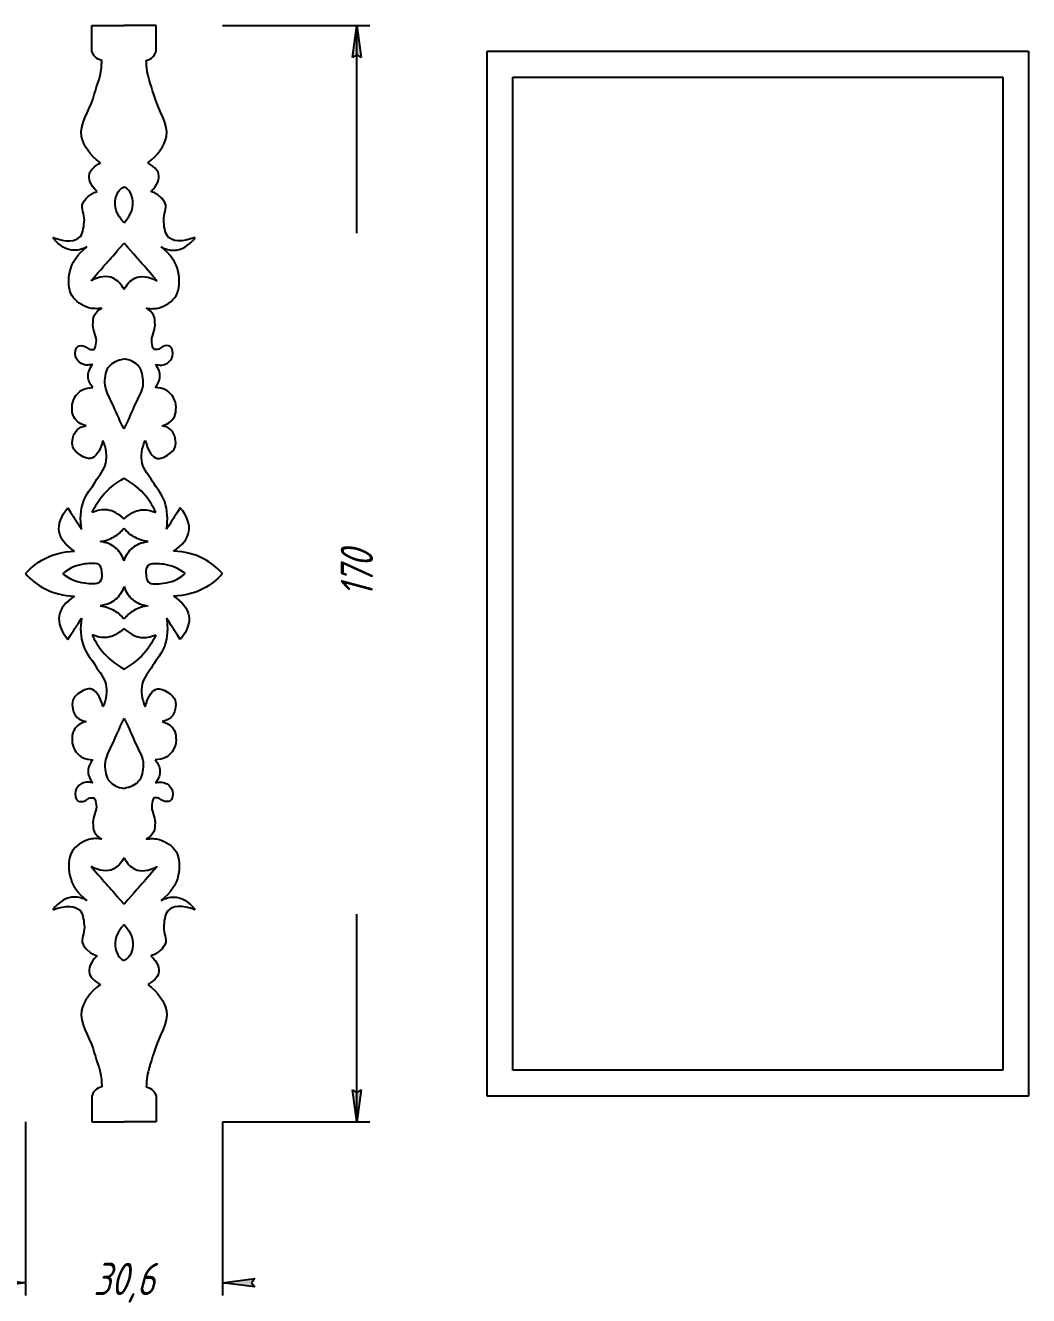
# Model space of a CAD drawing. Header units: millimetres. Extents: x -69 to 344, y -299 to 145.
# Drawn here: x 188.1 to 343.7, y -299.2 to -102.2 of the extents above; entities that cross this region are included whole.
import ezdxf

# ---------------------------------------------------------------- set-up
doc = ezdxf.new("R2010")
doc.units = ezdxf.units.MM
doc.linetypes.add('K5LT32768', pattern=[0])
doc.linetypes.add('K5LT_THIN', pattern=[0])
doc.styles.add('KDIMTEXTSTYLE', font='GOST_AU.SHX', dxfattribs={"width": 0.96, "oblique": 15, "height": 5})
doc.dimstyles.new('KDIMSTYLE (1.00)', dxfattribs={"dimtxt": 5, "dimasz": 1, "dimexe": 2, "dimexo": 0, "dimgap": 1, "dimtad": 1, "dimtxsty": 'KDIMTEXTSTYLE', "dimsah": 1, "dimcen": 0, "dimdle": 1, "dimadec": 0, "dimazin": 0, "dimtfac": 0.667, "dimtmove": 0, "dimatfit": 3, "dimfxl": 1, "dimtvp": 1, "dimtolj": 1, "dimtzin": 0, "dimarcsym": 0})

# ---------------------------------------------------------------- blocks, each defined once
blk = doc.blocks.new('KDIMARROW_01')
blk.add_hatch(color=0).paths.add_polyline_path([(0, 0), (-5, 0.658262491226197), (-4.5, 6e-16), (-5, -0.6582624912261956)])
at = {"color": 0, "linetype": 'K5LT_THIN'}
for p, q in [((-4.5, 6e-16), (-5, 0.658262491226197)), ((-5, 0.658262491226197), (0, 0)), ((0, 0), (-5, -0.6582624912261956)), ((-5, -0.6582624912261956), (-4.5, 6e-16)), ((0, 0), (-1, 0))]:
    blk.add_line(p, q, dxfattribs=at)

msp = doc.modelspace()

# ---------------------------------------------------------------- linework, layer by layer
at = {"color": 30, "linetype": 'K5LT32768', "true_color": 0xff8000}
for p, q in [((198.4178606576037, -106.2246406840077), (198.4178606576037, -102.2246406840077)), ((198.4178606576037, -102.2246406840077), (203.4178606576037, -102.2246406840077)), ((208.4178606576037, -102.2246406840077), (203.4178606576037, -102.2246406840077)), ((208.4178606576037, -106.2246406840077), (208.4178606576037, -102.2246406840077)), ((259.7412205833316, -106.2246406840077), (343.7412205833316, -106.2246406840077)), ((259.7412205833316, -268.2246406840077), (259.7412205833316, -106.2246406840077)), ((343.7412205833316, -106.2246406840077), (343.7412205833316, -268.2246406840077)), ((263.7412205833315, -264.2246406840077), (263.7412205833316, -110.2246406840077)), ((263.7412205833316, -110.2246406840077), (339.7412205833316, -110.2246406840077)), ((339.7412205833316, -110.2246406840077), (339.7412205833316, -264.2246406840077)), ((339.7412205833316, -264.2246406840077), (263.7412205833315, -264.2246406840077)), ((198.4178606576037, -268.2246406840077), (198.4178606576037, -272.2246406840077)), ((208.4178606576037, -268.2246406840077), (208.4178606576037, -272.2246406840077)), ((343.7412205833316, -268.2246406840077), (259.7412205833316, -268.2246406840077)), ((198.4178606576037, -272.2246406840077), (203.4178606576037, -272.2246406840077)), ((208.4178606576037, -272.2246406840077), (203.4178606576037, -272.2246406840077))]:
    msp.add_line(p, q, dxfattribs=at)
for points, knots in [([(199.9611480714637, -107.6882126876983), (199.5491601582813, -107.5695246925104), (199.2107322617281, -107.3758390372712), (198.9458643818039, -107.1071557219805), (198.7130106143125, -106.8709476840507), (198.5370093729124, -106.5767760047264), (198.4178606576037, -106.2246406840077)], [0, 0, 0, 0, 1, 1, 1, 2, 2, 2, 2]), ([(206.8745732437437, -107.6882126876983), (207.2865611569261, -107.5695246925104), (207.6249890534793, -107.3758390372712), (207.8898569334035, -107.1071557219805), (208.1227107008949, -106.8709476840507), (208.2987119422949, -106.5767760047264), (208.4178606576037, -106.2246406840077)], [0, 0, 0, 0, 1, 1, 1, 2, 2, 2, 2]), ([(199.745630871322, -123.5477325178046), (198.1149595530062, -122.2865441647997), (197.1407272918798, -120.9176772335388), (196.8229340879427, -119.4411317240221), (196.4338707847717, -117.6334477770465), (198.0424322515465, -115.511557729543), (198.6074087060233, -113.5339054021002), (199.0570496386913, -111.9599753206633), (199.7461731771036, -110.4201788320213), (199.8996144639437, -108.7958176230587), (199.9342733177667, -108.428911825691), (199.9547845202733, -108.0597101805709), (199.9611480714637, -107.6882126876983)], [0, 0, 0, 0, 1, 1, 1, 2, 2, 2, 3, 3, 3, 4, 4, 4, 4]), ([(207.0900904438854, -123.5477325178046), (208.7207617622012, -122.2865441647997), (209.6949940233276, -120.9176772335388), (210.0127872272647, -119.4411317240221), (210.4018505304357, -117.6334477770465), (208.7932890636609, -115.511557729543), (208.2283126091841, -113.5339054021002), (207.7786716765161, -111.9599753206633), (207.0895481381038, -110.4201788320213), (206.9361068512637, -108.7958176230587), (206.9014479974407, -108.428911825691), (206.880936794934, -108.0597101805709), (206.8745732437437, -107.6882126876983)], [0, 0, 0, 0, 1, 1, 1, 2, 2, 2, 3, 3, 3, 4, 4, 4, 4]), ([(199.2328521636622, -127.9918268561075), (198.2290238120233, -126.9569108186244), (197.83589200139, -126.03960408571), (198.0534567317624, -125.2399066573642), (198.2273555741858, -124.6007108794445), (198.7914136207056, -124.0366528329247), (199.745630871322, -123.5477325178046)], [0, 0, 0, 0, 1, 1, 1, 2, 2, 2, 2]), ([(207.6028691515451, -127.9918268561075), (208.6066975031841, -126.9569108186244), (208.9998293138174, -126.03960408571), (208.7822645834449, -125.2399066573642), (208.6083657410216, -124.6007108794445), (208.0443076945018, -124.0366528329247), (207.0900904438854, -123.5477325178046)], [0, 0, 0, 0, 1, 1, 1, 2, 2, 2, 2]), ([(192.369123672817, -135.0863275556544), (194.4673980541799, -135.8613149778855), (195.8922843154351, -135.8090500688971), (196.6437824565824, -134.9295328286891), (197.1026425980301, -134.392505012983), (197.2076050822256, -133.2491289205804), (197.2671954129891, -132.3931887108756), (197.3259838273834, -131.5487670219856), (196.6920238298241, -130.5727313273762), (197.0108054020317, -129.829288601302), (197.1620075367697, -129.4766643060536), (197.4487952808207, -129.1219873679651), (197.7372437664109, -128.8464602259654), (198.1437978184954, -128.4581181765696), (198.6423339509126, -128.173240386617), (199.2328521636622, -127.9918268561075)], [0, 0, 0, 0, 1, 1, 1, 2, 2, 2, 3, 3, 3, 4, 4, 4, 5, 5, 5, 5]), ([(203.4178606576037, -132.8290512832677), (202.2560696588603, -131.5468896651427), (201.8182557949456, -130.2991248955685), (202.1044190658596, -129.085756974545), (202.2103409507242, -128.636634986183), (202.3955379485494, -128.0996656027867), (202.7197551166086, -127.752528864589), (202.9110106075455, -127.5477531345322), (203.1437124545439, -127.3768264537686), (203.4178606576037, -127.2397488222982)], [0, 0, 0, 0, 1, 1, 1, 2, 2, 2, 3, 3, 3, 3]), ([(203.4178606576037, -132.8290512832677), (204.5796516563471, -131.5468896651427), (205.0174655202618, -130.2991248955685), (204.7313022493478, -129.085756974545), (204.6253803644831, -128.636634986183), (204.4401833666579, -128.0996656027867), (204.1159661985988, -127.752528864589), (203.9247107076619, -127.5477531345322), (203.6920088606635, -127.3768264537686), (203.4178606576037, -127.2397488222982)], [0, 0, 0, 0, 1, 1, 1, 2, 2, 2, 3, 3, 3, 3]), ([(214.4665976423904, -135.0863275556544), (212.3683232610275, -135.8613149778855), (210.9434369997723, -135.8090500688971), (210.191938858625, -134.9295328286891), (209.7330787171773, -134.392505012983), (209.6281162329818, -133.2491289205804), (209.5685259022183, -132.3931887108756), (209.509737487824, -131.5487670219856), (210.1436974853833, -130.5727313273762), (209.8249159131756, -129.829288601302), (209.6737137784376, -129.4766643060536), (209.3869260343866, -129.1219873679651), (209.0984775487964, -128.8464602259654), (208.6919234967119, -128.4581181765696), (208.1933873642948, -128.173240386617), (207.6028691515451, -127.9918268561075)], [0, 0, 0, 0, 1, 1, 1, 2, 2, 2, 3, 3, 3, 4, 4, 4, 5, 5, 5, 5]), ([(197.6586502987322, -136.5708904672439), (196.9988527556769, -136.9122193021176), (196.3622192209942, -137.0836733806145), (195.7487496946844, -137.0852527027345), (194.5309228093573, -137.0883878885195), (193.4043808020682, -136.4220795061595), (192.369123672817, -135.0863275556544)], [0, 0, 0, 0, 1, 1, 1, 2, 2, 2, 2]), ([(209.1770710164752, -136.5708904672439), (209.8368685595305, -136.9122193021176), (210.4735020942131, -137.0836733806145), (211.086971620523, -137.0852527027345), (212.3047985058501, -137.0883878885195), (213.4313405131392, -136.4220795061595), (214.4665976423904, -135.0863275556544)], [0, 0, 0, 0, 1, 1, 1, 2, 2, 2, 2]), ([(199.981524778971, -146.0643427284392), (199.2381935839841, -146.1895613008872), (198.5463319935435, -146.1642826853535), (197.9059400076493, -145.9885068818378), (196.9361213823871, -145.7223095341589), (195.8576059202649, -144.9637620735414), (195.3506130155056, -144.1544415407025), (194.75005813697, -143.1957665972606), (194.7546435582485, -141.5876092602474), (195.0002859278731, -140.4450959069456), (195.3100574464638, -139.0043098690829), (196.1961789034169, -137.712908055849), (197.6586502987322, -136.5708904672439)], [0, 0, 0, 0, 1, 1, 1, 2, 2, 2, 3, 3, 3, 4, 4, 4, 4]), ([(206.8541965362364, -146.0643427284392), (207.5975277312233, -146.1895613008872), (208.2893893216639, -146.1642826853535), (208.9297813075581, -145.9885068818378), (209.8995999328203, -145.7223095341589), (210.9781153949425, -144.9637620735414), (211.4851082997017, -144.1544415407025), (212.0856631782374, -143.1957665972606), (212.0810777569588, -141.5876092602474), (211.8354353873343, -140.4450959069456), (211.5256638687435, -139.0043098690829), (210.6395424117905, -137.712908055849), (209.1770710164752, -136.5708904672439)], [0, 0, 0, 0, 1, 1, 1, 2, 2, 2, 3, 3, 3, 4, 4, 4, 4]), ([(203.4178606576037, -143.1858901807771), (202.9611138824025, -142.3128811260418), (202.4014704951562, -141.7221334880731), (201.7389304958648, -141.413647266871), (200.7989135203255, -140.9759645836216), (199.6517640372932, -141.1064785966612), (198.2974820467681, -141.8051893059898)], [0, 0, 0, 0, 1, 1, 1, 2, 2, 2, 2]), ([(203.4178606576037, -143.1858901807771), (203.8746074328049, -142.3128811260418), (204.4342508200511, -141.7221334880731), (205.0967908193426, -141.413647266871), (206.0368077948819, -140.9759645836216), (207.1839572779141, -141.1064785966612), (208.5382392684393, -141.8051893059898)], [0, 0, 0, 0, 1, 1, 1, 2, 2, 2, 2]), ([(198.5596089526975, -154.7813049677679), (197.8262480948226, -154.9647045026595), (197.2217621396919, -154.9097512340113), (196.7461510873053, -154.6164451618232), (196.3821667995647, -154.3919785493681), (195.9829268535433, -153.9276152063767), (195.8806371060953, -153.5242489474392), (195.7603001412422, -153.0497158438221), (195.9087242559037, -152.1277312918824), (196.2927866209572, -151.9374733152209), (196.5442409408344, -151.8129071132814), (197.0383714566203, -151.8806759117293), (197.3643753595981, -151.9992957424502), (197.6005606777472, -152.085234168959), (197.7835271179197, -152.3382712966379), (198.0238145833771, -152.4114452573121), (198.2406873983045, -152.4774888305822), (198.551075815981, -152.5294787725253), (198.7244687586423, -152.4526602087983), (198.9998062541347, -152.3306769803041), (199.0255362474063, -151.7563734049854), (199.095403322018, -151.4016789459005), (199.2712648207304, -150.5088821670696), (198.5662837153139, -149.5632988896247), (198.6008239041837, -148.6402771963259), (198.6193040867096, -148.146429017562), (198.6121336037363, -147.5779287702788), (198.8275061373577, -147.1565389428231), (199.05550020791, -146.7104542892442), (199.4401730884478, -146.3463888844496), (199.981524778971, -146.0643427284392)], [0, 0, 0, 0, 1, 1, 1, 2, 2, 2, 3, 3, 3, 4, 4, 4, 5, 5, 5, 6, 6, 6, 7, 7, 7, 8, 8, 8, 9, 9, 9, 10, 10, 10, 10]), ([(208.2761123625098, -154.7813049677679), (209.0094732203847, -154.9647045026595), (209.6139591755155, -154.9097512340113), (210.0895702279021, -154.6164451618232), (210.4535545156426, -154.3919785493681), (210.8527944616641, -153.9276152063767), (210.955084209112, -153.5242489474392), (211.0754211739651, -153.0497158438221), (210.9269970593036, -152.1277312918824), (210.5429346942502, -151.9374733152209), (210.291480374373, -151.8129071132814), (209.797349858587, -151.8806759117293), (209.4713459556093, -151.9992957424502), (209.2351606374601, -152.085234168959), (209.0521941972876, -152.3382712966379), (208.8119067318303, -152.4114452573121), (208.5950339169029, -152.4774888305822), (208.2846454992264, -152.5294787725253), (208.1112525565651, -152.4526602087983), (207.8359150610727, -152.3306769803041), (207.8101850678011, -151.7563734049854), (207.7403179931894, -151.4016789459005), (207.5644564944769, -150.5088821670696), (208.2694375998934, -149.5632988896247), (208.2348974110237, -148.6402771963259), (208.2164172284978, -148.146429017562), (208.2235877114711, -147.5779287702788), (208.0082151778496, -147.1565389428231), (207.7802211072974, -146.7104542892442), (207.3955482267596, -146.3463888844496), (206.8541965362364, -146.0643427284392)], [0, 0, 0, 0, 1, 1, 1, 2, 2, 2, 3, 3, 3, 4, 4, 4, 5, 5, 5, 6, 6, 6, 7, 7, 7, 8, 8, 8, 9, 9, 9, 10, 10, 10, 10]), ([(198.5899070884609, -158.3817110313063), (198.1223556190606, -157.8346533354965), (197.8718356901367, -157.2802188876006), (197.8383473016892, -156.7184076876187), (197.8004223603374, -156.0821675519199), (198.0408429106735, -155.436466645303), (198.5596089526975, -154.7813049677679)], [0, 0, 0, 0, 1, 1, 1, 2, 2, 2, 2]), ([(203.4178606576037, -164.7914610505399), (202.8441888602163, -163.6584655334049), (202.3150325811507, -162.5070845114315), (201.8303918204068, -161.3373179846195), (201.3176350263781, -160.0996884193111), (200.4046032118191, -158.840399450617), (200.4416126495728, -157.5626874177375), (200.4657827008931, -156.7282417389701), (200.6358494931883, -155.6428293148819), (201.1538070961544, -155.0343971323732), (201.6504980187239, -154.4509464014238), (202.405182539207, -154.08297927069), (203.4178606576037, -153.9304957401718)], [0, 0, 0, 0, 1, 1, 1, 2, 2, 2, 3, 3, 3, 4, 4, 4, 4]), ([(203.4178606576037, -164.7914610505399), (203.991532454991, -163.6584655334049), (204.5206887340566, -162.5070845114315), (205.0053294948005, -161.3373179846195), (205.5180862888292, -160.0996884193111), (206.4311181033883, -158.840399450617), (206.3941086656345, -157.5626874177375), (206.3699386143143, -156.7282417389701), (206.1998718220191, -155.6428293148819), (205.681914219053, -155.0343971323732), (205.1852232964835, -154.4509464014238), (204.4305387760004, -154.08297927069), (203.4178606576037, -153.9304957401718)], [0, 0, 0, 0, 1, 1, 1, 2, 2, 2, 3, 3, 3, 4, 4, 4, 4]), ([(208.2458142267465, -158.3817110313063), (208.7133656961468, -157.8346533354965), (208.9638856250707, -157.2802188876006), (208.9973740135181, -156.7184076876187), (209.03529895487, -156.0821675519199), (208.7948784045338, -155.436466645303), (208.2761123625098, -154.7813049677679)], [0, 0, 0, 0, 1, 1, 1, 2, 2, 2, 2]), ([(197.5200960530216, -164.3050119582035), (196.7178302638195, -164.0648759942544), (196.1367112543003, -163.6928798567637), (195.7767390244639, -163.1890235457315), (195.2737605396243, -162.4850001158824), (195.2255597503616, -161.1277589046933), (195.5630806904895, -160.3046360370763), (195.8132773376346, -159.6944736525196), (196.3844318314751, -159.0127679112773), (196.9874695836525, -158.7021985322679), (197.4471115556685, -158.4654791539202), (197.9812573906047, -158.358649986933), (198.5899070884609, -158.3817110313063)], [0, 0, 0, 0, 1, 1, 1, 2, 2, 2, 3, 3, 3, 4, 4, 4, 4]), ([(209.3156252621858, -164.3050119582035), (210.1178910513878, -164.0648759942544), (210.6990100609071, -163.6928798567637), (211.0589822907435, -163.1890235457315), (211.561960775583, -162.4850001158824), (211.6101615648457, -161.1277589046933), (211.2726406247179, -160.3046360370763), (211.0224439775728, -159.6944736525196), (210.4512894837323, -159.0127679112773), (209.8482517315549, -158.7021985322679), (209.3886097595388, -158.4654791539202), (208.8544639246027, -158.358649986933), (208.2458142267465, -158.3817110313063)], [0, 0, 0, 0, 1, 1, 1, 2, 2, 2, 3, 3, 3, 4, 4, 4, 4]), ([(200.1352742687046, -166.561244144283), (199.6643820050558, -168.2910491901367), (199.0319532862305, -169.2311459343365), (198.2379881122287, -169.3815343768823), (197.4672194618873, -169.5275290636565), (195.7428736803465, -168.4408325307844), (195.4689758838585, -167.5868042288645), (195.2408346762183, -166.8754474722306), (195.5169244557146, -165.4760615657216), (196.1355899388365, -164.9203480089525), (196.4766219884656, -164.6140174661277), (196.9381240265273, -164.4089054492114), (197.5200960530216, -164.3050119582035)], [0, 0, 0, 0, 1, 1, 1, 2, 2, 2, 3, 3, 3, 4, 4, 4, 4]), ([(206.7004470465027, -166.561244144283), (207.1713393101516, -168.2910491901367), (207.8037680289768, -169.2311459343365), (208.5977332029786, -169.3815343768823), (209.3685018533201, -169.5275290636565), (211.0928476348609, -168.4408325307844), (211.3667454313489, -167.5868042288645), (211.5948866389891, -166.8754474722306), (211.3187968594928, -165.4760615657216), (210.7001313763709, -164.9203480089525), (210.3590993267418, -164.6140174661277), (209.89759728868, -164.4089054492114), (209.3156252621858, -164.3050119582035)], [0, 0, 0, 0, 1, 1, 1, 2, 2, 2, 3, 3, 3, 4, 4, 4, 4]), ([(196.8309147238249, -180.3365660888284), (196.5727730686353, -178.7963583836219), (196.6657588337567, -177.3667279962332), (197.109872019189, -176.0476749266625), (197.4878982677116, -174.9249055519891), (198.3925848977384, -173.9728130004525), (199.0071581756649, -172.9197166686887), (199.5510135554667, -171.9877983343742), (200.385361161406, -171.1013552140591), (200.5967763067663, -170.0994264360894), (200.8297891404823, -168.9951429026726), (200.675955127795, -167.8157488054038), (200.1352742687046, -166.561244144283)], [0, 0, 0, 0, 1, 1, 1, 2, 2, 2, 3, 3, 3, 4, 4, 4, 4]), ([(210.0048065913824, -180.3365660888284), (210.2629482465721, -178.7963583836219), (210.1699624814507, -177.3667279962332), (209.7258492960184, -176.0476749266625), (209.3478230474958, -174.9249055519891), (208.443136417469, -173.9728130004525), (207.8285631395425, -172.9197166686887), (207.2847077597406, -171.9877983343742), (206.4503601538014, -171.1013552140591), (206.2389450084411, -170.0994264360894), (206.0059321747251, -168.9951429026726), (206.1597661874124, -167.8157488054038), (206.7004470465027, -166.561244144283)], [0, 0, 0, 0, 1, 1, 1, 2, 2, 2, 3, 3, 3, 4, 4, 4, 4]), ([(198.4701669321219, -177.7426990424595), (198.884116579366, -176.8278192232989), (199.3945225994161, -175.9969257022872), (200.0013849922721, -175.2500184794243), (200.9194580529223, -174.1200829154681), (202.0582832746994, -173.1823602274691), (203.4178606576037, -172.4368504154273)], [0, 0, 0, 0, 1, 1, 1, 2, 2, 2, 2]), ([(208.3655543830855, -177.7426990424595), (207.9516047358413, -176.8278192232989), (207.4411987157912, -175.9969257022872), (206.8343363229353, -175.2500184794243), (205.9162632622851, -174.1200829154681), (204.7774380405079, -173.1823602274691), (203.4178606576037, -172.4368504154273)], [0, 0, 0, 0, 1, 1, 1, 2, 2, 2, 2]), ([(195.7233097444523, -183.7332213589044), (194.3316328815778, -182.8206753091498), (193.5440026740239, -181.8115241057214), (193.3604191217907, -180.7057677486193), (193.172840871534, -179.5759506154807), (193.615882863283, -178.3452784161778), (194.6895450970379, -177.0137511507105)], [0, 0, 0, 0, 1, 1, 1, 2, 2, 2, 2]), ([(211.1124115707551, -183.7332213589044), (212.5040884336296, -182.8206753091498), (213.2917186411835, -181.8115241057214), (213.4753021934167, -180.7057677486193), (213.6628804436734, -179.5759506154807), (213.2198384519243, -178.3452784161778), (212.1461762181695, -177.0137511507105)], [0, 0, 0, 0, 1, 1, 1, 2, 2, 2, 2]), ([(203.4178606576037, -178.7397712676737), (202.6087775975212, -177.9317065932244), (201.7429602469336, -177.4687802029465), (200.8204086058408, -177.3509920968397), (200.0741206280293, -177.2557087071613), (199.2907067367897, -177.3862776890346), (198.4701669321219, -177.7426990424595)], [0, 0, 0, 0, 1, 1, 1, 2, 2, 2, 2]), ([(203.4178606576037, -178.7397712676737), (204.2269437176861, -177.9317065932244), (205.0927610682738, -177.4687802029465), (206.0153127093665, -177.3509920968397), (206.761600687178, -177.2557087071613), (207.5450145784177, -177.3862776890346), (208.3655543830855, -177.7426990424595)], [0, 0, 0, 0, 1, 1, 1, 2, 2, 2, 2]), ([(199.6954571406282, -182.2481390577827), (200.5050317621487, -182.137418602355), (201.2370093587157, -181.8901288737851), (201.8913899303294, -181.5062698720729), (202.4584917334776, -181.1736085103688), (202.9673153092357, -180.7383785880857), (203.4178606576037, -180.2005801052235)], [0, 0, 0, 0, 1, 1, 1, 2, 2, 2, 2]), ([(207.1402641745792, -182.2481390577827), (206.3306895530587, -182.137418602355), (205.5987119564916, -181.8901288737851), (204.944331384878, -181.5062698720729), (204.3772295817298, -181.1736085103688), (203.8684060059717, -180.7383785880857), (203.4178606576037, -180.2005801052235)], [0, 0, 0, 0, 1, 1, 1, 2, 2, 2, 2]), ([(203.4178606576037, -185.2452905680505), (203.1197901653178, -184.3772457788312), (202.6703161244166, -183.6947261279781), (202.0694385348997, -183.1977316154913), (201.4427837716181, -182.6794164311538), (200.6514566401943, -182.3628855785842), (199.6954571406282, -182.2481390577827)], [0, 0, 0, 0, 1, 1, 1, 2, 2, 2, 2]), ([(203.4178606576037, -185.2452905680505), (203.7159311498895, -184.3772457788312), (204.1654051907908, -183.6947261279781), (204.7662827803076, -183.1977316154913), (205.3929375435893, -182.6794164311538), (206.1842646750131, -182.3628855785842), (207.1402641745792, -182.2481390577827)], [0, 0, 0, 0, 1, 1, 1, 2, 2, 2, 2]), ([(188.1177555527603, -187.2246406840077), (189.0027833376094, -186.2518756203394), (189.9873210970517, -185.4818842824153), (191.0713688310873, -184.9146666702352), (192.4589731932105, -184.1886159547338), (194.0096201643322, -183.7948008509569), (195.7233097444523, -183.7332213589044)], [0, 0, 0, 0, 1, 1, 1, 2, 2, 2, 2]), ([(218.7179657624471, -187.2246406840077), (217.8329379775979, -186.2518756203394), (216.8484002181556, -185.4818842824153), (215.7643524841201, -184.9146666702352), (214.3767481219969, -184.1886159547338), (212.8261011508752, -183.7948008509569), (211.1124115707551, -183.7332213589044)], [0, 0, 0, 0, 1, 1, 1, 2, 2, 2, 2]), ([(199.9814907009963, -187.2246406840077), (199.9935796897721, -186.6754759006307), (199.8905423110567, -186.2583114931207), (199.67237856485, -185.9731474614776), (199.2760699985345, -185.4551285398637), (198.0960016977335, -185.6547122511167), (197.3437338058803, -185.7258577525604), (196.1500245293198, -185.8387524353971), (195.0166133634497, -186.3383467458795), (193.9435003082698, -187.2246406840077)], [0, 0, 0, 0, 1, 1, 1, 2, 2, 2, 3, 3, 3, 3]), ([(206.854230614211, -187.2246406840077), (206.8421416254353, -186.6754759006307), (206.9451790041507, -186.2583114931207), (207.1633427503574, -185.9731474614776), (207.5596513166728, -185.4551285398637), (208.7397196174739, -185.6547122511167), (209.491987509327, -185.7258577525604), (210.6856967858876, -185.8387524353971), (211.8191079517577, -186.3383467458795), (212.8922210069375, -187.2246406840077)], [0, 0, 0, 0, 1, 1, 1, 2, 2, 2, 3, 3, 3, 3]), ([(188.1177555527603, -187.2246406840077), (189.0027833376094, -188.1974057476759), (189.9873210970517, -188.9673970856001), (191.0713688310873, -189.5346146977801), (192.4589731932105, -190.2606654132815), (194.0096201643322, -190.6544805170584), (195.7233097444523, -190.7160600091109)], [0, 0, 0, 0, 1, 1, 1, 2, 2, 2, 2]), ([(199.9814907009963, -187.2246406840077), (199.9935796897721, -187.7738054673846), (199.8905423110567, -188.1909698748947), (199.67237856485, -188.4761339065378), (199.2760699985345, -188.9941528281516), (198.0960016977335, -188.7945691168987), (197.3437338058803, -188.7234236154549), (196.1500245293198, -188.6105289326183), (195.0166133634497, -188.1109346221358), (193.9435003082698, -187.2246406840077)], [0, 0, 0, 0, 1, 1, 1, 2, 2, 2, 3, 3, 3, 3]), ([(206.854230614211, -187.2246406840077), (206.8421416254353, -187.7738054673846), (206.9451790041507, -188.1909698748947), (207.1633427503574, -188.4761339065378), (207.5596513166728, -188.9941528281516), (208.7397196174739, -188.7945691168987), (209.491987509327, -188.7234236154549), (210.6856967858876, -188.6105289326183), (211.8191079517577, -188.1109346221358), (212.8922210069375, -187.2246406840077)], [0, 0, 0, 0, 1, 1, 1, 2, 2, 2, 3, 3, 3, 3]), ([(218.7179657624471, -187.2246406840077), (217.8329379775979, -188.1974057476759), (216.8484002181556, -188.9673970856001), (215.7643524841201, -189.5346146977801), (214.3767481219969, -190.2606654132815), (212.8261011508752, -190.6544805170584), (211.1124115707551, -190.7160600091109)], [0, 0, 0, 0, 1, 1, 1, 2, 2, 2, 2]), ([(195.7233097444523, -190.7160600091109), (194.3316328815778, -191.6286060588656), (193.5440026740239, -192.6377572622939), (193.3604191217907, -193.7435136193961), (193.172840871534, -194.8733307525346), (193.615882863283, -196.1040029518375), (194.6895450970379, -197.4355302173049)], [0, 0, 0, 0, 1, 1, 1, 2, 2, 2, 2]), ([(203.4178606576037, -189.2039907999649), (203.1197901653178, -190.0720355891842), (202.6703161244166, -190.7545552400373), (202.0694385348997, -191.2515497525241), (201.4427837716181, -191.7698649368616), (200.6514566401943, -192.0863957894311), (199.6954571406282, -192.2011423102327)], [0, 0, 0, 0, 1, 1, 1, 2, 2, 2, 2]), ([(203.4178606576037, -189.2039907999649), (203.7159311498895, -190.0720355891842), (204.1654051907908, -190.7545552400373), (204.7662827803076, -191.2515497525241), (205.3929375435893, -191.7698649368616), (206.1842646750131, -192.0863957894311), (207.1402641745792, -192.2011423102327)], [0, 0, 0, 0, 1, 1, 1, 2, 2, 2, 2]), ([(211.1124115707551, -190.7160600091109), (212.5040884336296, -191.6286060588656), (213.2917186411835, -192.6377572622939), (213.4753021934167, -193.7435136193961), (213.6628804436734, -194.8733307525346), (213.2198384519243, -196.1040029518375), (212.1461762181695, -197.4355302173049)], [0, 0, 0, 0, 1, 1, 1, 2, 2, 2, 2]), ([(199.6954571406282, -192.2011423102327), (200.5050317621487, -192.3118627656603), (201.2370093587157, -192.5591524942303), (201.8913899303294, -192.9430114959425), (202.4584917334776, -193.2756728576466), (202.9673153092357, -193.7109027799297), (203.4178606576037, -194.2487012627918)], [0, 0, 0, 0, 1, 1, 1, 2, 2, 2, 2]), ([(207.1402641745792, -192.2011423102327), (206.3306895530587, -192.3118627656603), (205.5987119564916, -192.5591524942303), (204.944331384878, -192.9430114959425), (204.3772295817298, -193.2756728576466), (203.8684060059717, -193.7109027799297), (203.4178606576037, -194.2487012627918)], [0, 0, 0, 0, 1, 1, 1, 2, 2, 2, 2]), ([(196.8309147238249, -194.112715279187), (196.5727730686353, -195.6529229843935), (196.6657588337567, -197.0825533717822), (197.109872019189, -198.4016064413529), (197.4878982677116, -199.5243758160263), (198.3925848977384, -200.4764683675628), (199.0071581756649, -201.5295646993267), (199.5510135554667, -202.4614830336411), (200.385361161406, -203.3479261539563), (200.5967763067663, -204.349854931926), (200.8297891404823, -205.4541384653428), (200.675955127795, -206.6335325626116), (200.1352742687046, -207.8880372237324)], [0, 0, 0, 0, 1, 1, 1, 2, 2, 2, 3, 3, 3, 4, 4, 4, 4]), ([(210.0048065913824, -194.112715279187), (210.2629482465721, -195.6529229843935), (210.1699624814507, -197.0825533717822), (209.7258492960184, -198.4016064413529), (209.3478230474958, -199.5243758160263), (208.443136417469, -200.4764683675628), (207.8285631395425, -201.5295646993267), (207.2847077597406, -202.4614830336411), (206.4503601538014, -203.3479261539563), (206.2389450084411, -204.349854931926), (206.0059321747251, -205.4541384653428), (206.1597661874124, -206.6335325626116), (206.7004470465027, -207.8880372237324)], [0, 0, 0, 0, 1, 1, 1, 2, 2, 2, 3, 3, 3, 4, 4, 4, 4]), ([(203.4178606576037, -195.7095101003417), (202.6087775975212, -196.5175747747909), (201.7429602469336, -196.9805011650689), (200.8204086058408, -197.0982892711756), (200.0741206280293, -197.193572660854), (199.2907067367897, -197.0630036789807), (198.4701669321219, -196.7065823255558)], [0, 0, 0, 0, 1, 1, 1, 2, 2, 2, 2]), ([(198.4701669321219, -196.7065823255558), (198.884116579366, -197.6214621447164), (199.3945225994161, -198.4523556657282), (200.0013849922721, -199.1992628885911), (200.9194580529223, -200.3291984525472), (202.0582832746994, -201.2669211405463), (203.4178606576037, -202.0124309525881)], [0, 0, 0, 0, 1, 1, 1, 2, 2, 2, 2]), ([(203.4178606576037, -195.7095101003417), (204.2269437176861, -196.5175747747909), (205.0927610682738, -196.9805011650689), (206.0153127093665, -197.0982892711756), (206.761600687178, -197.193572660854), (207.5450145784177, -197.0630036789807), (208.3655543830855, -196.7065823255558)], [0, 0, 0, 0, 1, 1, 1, 2, 2, 2, 2]), ([(208.3655543830855, -196.7065823255558), (207.9516047358413, -197.6214621447164), (207.4411987157912, -198.4523556657282), (206.8343363229353, -199.1992628885911), (205.9162632622851, -200.3291984525472), (204.7774380405079, -201.2669211405463), (203.4178606576037, -202.0124309525881)], [0, 0, 0, 0, 1, 1, 1, 2, 2, 2, 2]), ([(200.1352742687046, -207.8880372237324), (199.6643820050558, -206.1582321778787), (199.0319532862305, -205.2181354336789), (198.2379881122287, -205.0677469911331), (197.4672194618873, -204.9217523043589), (195.7428736803465, -206.0084488372309), (195.4689758838585, -206.8624771391508), (195.2408346762183, -207.5738338957848), (195.5169244557146, -208.9732198022937), (196.1355899388365, -209.5289333590629), (196.4766219884656, -209.8352639018876), (196.9381240265273, -210.040375918804), (197.5200960530216, -210.1442694098118)], [0, 0, 0, 0, 1, 1, 1, 2, 2, 2, 3, 3, 3, 4, 4, 4, 4]), ([(206.7004470465027, -207.8880372237324), (207.1713393101516, -206.1582321778787), (207.8037680289768, -205.2181354336789), (208.5977332029786, -205.0677469911331), (209.3685018533201, -204.9217523043589), (211.0928476348609, -206.0084488372309), (211.3667454313489, -206.8624771391508), (211.5948866389891, -207.5738338957848), (211.3187968594928, -208.9732198022937), (210.7001313763709, -209.5289333590629), (210.3590993267418, -209.8352639018876), (209.89759728868, -210.040375918804), (209.3156252621858, -210.1442694098118)], [0, 0, 0, 0, 1, 1, 1, 2, 2, 2, 3, 3, 3, 4, 4, 4, 4]), ([(197.5200960530216, -210.1442694098118), (196.7178302638195, -210.384405373761), (196.1367112543003, -210.7564015112517), (195.7767390244639, -211.2602578222839), (195.2737605396243, -211.964281252133), (195.2255597503616, -213.3215224633221), (195.5630806904895, -214.144645330939), (195.8132773376346, -214.7548077154957), (196.3844318314751, -215.4365134567381), (196.9874695836525, -215.7470828357474), (197.4471115556685, -215.9838022140952), (197.9812573906047, -216.0906313810824), (198.5899070884609, -216.0675703367091)], [0, 0, 0, 0, 1, 1, 1, 2, 2, 2, 3, 3, 3, 4, 4, 4, 4]), ([(203.4178606576037, -209.6578203174755), (202.8441888602163, -210.7908158346104), (202.3150325811507, -211.9421968565838), (201.8303918204068, -213.1119633833958), (201.3176350263781, -214.3495929487042), (200.4046032118191, -215.6088819173984), (200.4416126495728, -216.8865939502778), (200.4657827008931, -217.7210396290452), (200.6358494931883, -218.8064520531334), (201.1538070961544, -219.4148842356422), (201.6504980187239, -219.9983349665915), (202.405182539207, -220.3663020973253), (203.4178606576037, -220.5187856278436)], [0, 0, 0, 0, 1, 1, 1, 2, 2, 2, 3, 3, 3, 4, 4, 4, 4]), ([(203.4178606576037, -209.6578203174755), (203.991532454991, -210.7908158346104), (204.5206887340566, -211.9421968565838), (205.0053294948005, -213.1119633833958), (205.5180862888292, -214.3495929487042), (206.4311181033883, -215.6088819173984), (206.3941086656345, -216.8865939502778), (206.3699386143143, -217.7210396290452), (206.1998718220191, -218.8064520531334), (205.681914219053, -219.4148842356422), (205.1852232964835, -219.9983349665915), (204.4305387760004, -220.3663020973253), (203.4178606576037, -220.5187856278436)], [0, 0, 0, 0, 1, 1, 1, 2, 2, 2, 3, 3, 3, 4, 4, 4, 4]), ([(209.3156252621858, -210.1442694098118), (210.1178910513878, -210.384405373761), (210.6990100609071, -210.7564015112517), (211.0589822907435, -211.2602578222839), (211.561960775583, -211.964281252133), (211.6101615648457, -213.3215224633221), (211.2726406247179, -214.144645330939), (211.0224439775728, -214.7548077154957), (210.4512894837323, -215.4365134567381), (209.8482517315549, -215.7470828357474), (209.3886097595388, -215.9838022140952), (208.8544639246027, -216.0906313810824), (208.2458142267465, -216.0675703367091)], [0, 0, 0, 0, 1, 1, 1, 2, 2, 2, 3, 3, 3, 4, 4, 4, 4]), ([(198.5899070884609, -216.0675703367091), (198.1223556190606, -216.6146280325189), (197.8718356901367, -217.1690624804147), (197.8383473016892, -217.7308736803967), (197.8004223603374, -218.3671138160955), (198.0408429106735, -219.0128147227124), (198.5596089526975, -219.6679764002475)], [0, 0, 0, 0, 1, 1, 1, 2, 2, 2, 2]), ([(208.2458142267465, -216.0675703367091), (208.7133656961468, -216.6146280325189), (208.9638856250707, -217.1690624804147), (208.9973740135181, -217.7308736803967), (209.03529895487, -218.3671138160955), (208.7948784045338, -219.0128147227124), (208.2761123625098, -219.6679764002475)], [0, 0, 0, 0, 1, 1, 1, 2, 2, 2, 2]), ([(198.5596089526975, -219.6679764002475), (197.8262480948226, -219.4845768653558), (197.2217621396919, -219.5395301340041), (196.7461510873053, -219.8328362061922), (196.3821667995647, -220.0573028186472), (195.9829268535433, -220.5216661616386), (195.8806371060953, -220.9250324205762), (195.7603001412422, -221.3995655241933), (195.9087242559037, -222.321550076133), (196.2927866209572, -222.5118080527944), (196.5442409408344, -222.636374254734), (197.0383714566203, -222.5686054562861), (197.3643753595981, -222.4499856255651), (197.6005606777472, -222.3640471990564), (197.7835271179197, -222.1110100713775), (198.0238145833771, -222.0378361107033), (198.2406873983045, -221.9717925374332), (198.551075815981, -221.9198025954901), (198.7244687586423, -221.9966211592171), (198.9998062541347, -222.1186043877112), (199.0255362474063, -222.6929079630299), (199.095403322018, -223.0476024221149), (199.2712648207304, -223.9403992009458), (198.5662837153139, -224.8859824783906), (198.6008239041837, -225.8090041716895), (198.6193040867096, -226.3028523504533), (198.6121336037363, -226.8713525977365), (198.8275061373577, -227.2927424251922), (199.05550020791, -227.7388270787711), (199.4401730884478, -228.1028924835658), (199.981524778971, -228.3849386395762)], [0, 0, 0, 0, 1, 1, 1, 2, 2, 2, 3, 3, 3, 4, 4, 4, 5, 5, 5, 6, 6, 6, 7, 7, 7, 8, 8, 8, 9, 9, 9, 10, 10, 10, 10]), ([(208.2761123625098, -219.6679764002475), (209.0094732203847, -219.4845768653558), (209.6139591755155, -219.5395301340041), (210.0895702279021, -219.8328362061922), (210.4535545156426, -220.0573028186472), (210.8527944616641, -220.5216661616386), (210.955084209112, -220.9250324205762), (211.0754211739651, -221.3995655241933), (210.9269970593036, -222.321550076133), (210.5429346942502, -222.5118080527944), (210.291480374373, -222.636374254734), (209.797349858587, -222.5686054562861), (209.4713459556093, -222.4499856255651), (209.2351606374601, -222.3640471990564), (209.0521941972876, -222.1110100713775), (208.8119067318303, -222.0378361107033), (208.5950339169029, -221.9717925374332), (208.2846454992264, -221.9198025954901), (208.1112525565651, -221.9966211592171), (207.8359150610727, -222.1186043877112), (207.8101850678011, -222.6929079630299), (207.7403179931894, -223.0476024221149), (207.5644564944769, -223.9403992009458), (208.2694375998934, -224.8859824783906), (208.2348974110237, -225.8090041716895), (208.2164172284978, -226.3028523504533), (208.2235877114711, -226.8713525977365), (208.0082151778496, -227.2927424251922), (207.7802211072974, -227.7388270787711), (207.3955482267596, -228.1028924835658), (206.8541965362364, -228.3849386395762)], [0, 0, 0, 0, 1, 1, 1, 2, 2, 2, 3, 3, 3, 4, 4, 4, 5, 5, 5, 6, 6, 6, 7, 7, 7, 8, 8, 8, 9, 9, 9, 10, 10, 10, 10]), ([(199.981524778971, -228.3849386395762), (199.2381935839841, -228.2597200671281), (198.5463319935435, -228.2849986826619), (197.9059400076493, -228.4607744861775), (196.9361213823871, -228.7269718338564), (195.8576059202649, -229.4855192944739), (195.3506130155056, -230.2948398273129), (194.75005813697, -231.2535147707547), (194.7546435582485, -232.861672107768), (195.0002859278731, -234.0041854610698), (195.3100574464638, -235.4449714989324), (196.1961789034169, -236.7363733121663), (197.6586502987322, -237.8783909007714)], [0, 0, 0, 0, 1, 1, 1, 2, 2, 2, 3, 3, 3, 4, 4, 4, 4]), ([(206.8541965362364, -228.3849386395762), (207.5975277312233, -228.2597200671281), (208.2893893216639, -228.2849986826619), (208.9297813075581, -228.4607744861775), (209.8995999328203, -228.7269718338564), (210.9781153949425, -229.4855192944739), (211.4851082997017, -230.2948398273129), (212.0856631782374, -231.2535147707547), (212.0810777569588, -232.861672107768), (211.8354353873343, -234.0041854610698), (211.5256638687435, -235.4449714989324), (210.6395424117905, -236.7363733121663), (209.1770710164752, -237.8783909007714)], [0, 0, 0, 0, 1, 1, 1, 2, 2, 2, 3, 3, 3, 4, 4, 4, 4]), ([(203.4178606576037, -231.2633911872383), (202.9611138824025, -232.1364002419736), (202.4014704951562, -232.7271478799423), (201.7389304958648, -233.0356341011444), (200.7989135203255, -233.4733167843937), (199.6517640372932, -233.3428027713542), (198.2974820467681, -232.6440920620256)], [0, 0, 0, 0, 1, 1, 1, 2, 2, 2, 2]), ([(203.4178606576037, -231.2633911872383), (203.8746074328049, -232.1364002419736), (204.4342508200511, -232.7271478799423), (205.0967908193426, -233.0356341011444), (206.0368077948819, -233.4733167843937), (207.1839572779141, -233.3428027713542), (208.5382392684393, -232.6440920620256)], [0, 0, 0, 0, 1, 1, 1, 2, 2, 2, 2]), ([(197.6586502987322, -237.8783909007714), (196.9988527556769, -237.5370620658977), (196.3622192209942, -237.3656079874009), (195.7487496946844, -237.3640286652808), (194.5309228093573, -237.3608934794958), (193.4043808020682, -238.0272018618558), (192.369123672817, -239.362953812361)], [0, 0, 0, 0, 1, 1, 1, 2, 2, 2, 2]), ([(209.1770710164752, -237.8783909007714), (209.8368685595305, -237.5370620658977), (210.4735020942131, -237.3656079874009), (211.086971620523, -237.3640286652808), (212.3047985058501, -237.3608934794958), (213.4313405131392, -238.0272018618558), (214.4665976423904, -239.362953812361)], [0, 0, 0, 0, 1, 1, 1, 2, 2, 2, 2]), ([(192.369123672817, -239.362953812361), (194.4673980541799, -238.5879663901298), (195.8922843154351, -238.6402312991183), (196.6437824565824, -239.5197485393263), (197.1026425980301, -240.0567763550324), (197.2076050822256, -241.200152447435), (197.2671954129891, -242.0560926571397), (197.3259838273834, -242.9005143460298), (196.6920238298241, -243.8765500406391), (197.0108054020317, -244.6199927667134), (197.1620075367697, -244.9726170619617), (197.4487952808207, -245.3272940000503), (197.7372437664109, -245.60282114205), (198.1437978184954, -245.9911631914458), (198.6423339509126, -246.2760409813984), (199.2328521636622, -246.4574545119079)], [0, 0, 0, 0, 1, 1, 1, 2, 2, 2, 3, 3, 3, 4, 4, 4, 5, 5, 5, 5]), ([(214.4665976423904, -239.362953812361), (212.3683232610275, -238.5879663901298), (210.9434369997723, -238.6402312991183), (210.191938858625, -239.5197485393263), (209.7330787171773, -240.0567763550324), (209.6281162329818, -241.200152447435), (209.5685259022183, -242.0560926571397), (209.509737487824, -242.9005143460298), (210.1436974853833, -243.8765500406391), (209.8249159131756, -244.6199927667134), (209.6737137784376, -244.9726170619617), (209.3869260343866, -245.3272940000503), (209.0984775487964, -245.60282114205), (208.6919234967119, -245.9911631914458), (208.1933873642948, -246.2760409813984), (207.6028691515451, -246.4574545119079)], [0, 0, 0, 0, 1, 1, 1, 2, 2, 2, 3, 3, 3, 4, 4, 4, 5, 5, 5, 5]), ([(203.4178606576037, -241.6202300847476), (202.2560696588603, -242.9023917028726), (201.8182557949456, -244.1501564724469), (202.1044190658596, -245.3635243934704), (202.2103409507242, -245.8126463818324), (202.3955379485494, -246.3496157652287), (202.7197551166086, -246.6967525034264), (202.9110106075455, -246.9015282334831), (203.1437124545439, -247.0724549142468), (203.4178606576037, -247.2095325457171)], [0, 0, 0, 0, 1, 1, 1, 2, 2, 2, 3, 3, 3, 3]), ([(203.4178606576037, -241.6202300847476), (204.5796516563471, -242.9023917028726), (205.0174655202618, -244.1501564724469), (204.7313022493478, -245.3635243934704), (204.6253803644831, -245.8126463818324), (204.4401833666579, -246.3496157652287), (204.1159661985988, -246.6967525034264), (203.9247107076619, -246.9015282334831), (203.6920088606635, -247.0724549142468), (203.4178606576037, -247.2095325457171)], [0, 0, 0, 0, 1, 1, 1, 2, 2, 2, 3, 3, 3, 3]), ([(199.2328521636622, -246.4574545119079), (198.2290238120233, -247.492370549391), (197.83589200139, -248.4096772823054), (198.0534567317624, -249.2093747106512), (198.2273555741858, -249.8485704885708), (198.7914136207056, -250.4126285350907), (199.745630871322, -250.9015488502108)], [0, 0, 0, 0, 1, 1, 1, 2, 2, 2, 2]), ([(207.6028691515451, -246.4574545119079), (208.6066975031841, -247.492370549391), (208.9998293138174, -248.4096772823054), (208.7822645834449, -249.2093747106512), (208.6083657410216, -249.8485704885708), (208.0443076945018, -250.4126285350907), (207.0900904438854, -250.9015488502108)], [0, 0, 0, 0, 1, 1, 1, 2, 2, 2, 2]), ([(199.745630871322, -250.9015488502108), (198.1149595530062, -252.1627372032157), (197.1407272918798, -253.5316041344765), (196.8229340879427, -255.0081496439933), (196.4338707847717, -256.8158335909689), (198.0424322515465, -258.9377236384723), (198.6074087060233, -260.9153759659152), (199.0570496386913, -262.489306047352), (199.7461731771036, -264.029102535994), (199.8996144639437, -265.6534637449567), (199.9342733177667, -266.0203695423243), (199.9547845202733, -266.3895711874444), (199.9611480714637, -266.7610686803171)], [0, 0, 0, 0, 1, 1, 1, 2, 2, 2, 3, 3, 3, 4, 4, 4, 4]), ([(207.0900904438854, -250.9015488502108), (208.7207617622012, -252.1627372032157), (209.6949940233276, -253.5316041344765), (210.0127872272647, -255.0081496439933), (210.4018505304357, -256.8158335909689), (208.7932890636609, -258.9377236384723), (208.2283126091841, -260.9153759659152), (207.7786716765161, -262.489306047352), (207.0895481381038, -264.029102535994), (206.9361068512637, -265.6534637449567), (206.9014479974407, -266.0203695423243), (206.880936794934, -266.3895711874444), (206.8745732437437, -266.7610686803171)], [0, 0, 0, 0, 1, 1, 1, 2, 2, 2, 3, 3, 3, 4, 4, 4, 4]), ([(199.9611480714637, -266.7610686803171), (199.5491601582813, -266.879756675505), (199.2107322617281, -267.0734423307442), (198.9458643818039, -267.3421256460348), (198.7130106143125, -267.5783336839647), (198.5370093729124, -267.872505363289), (198.4178606576037, -268.2246406840077)], [0, 0, 0, 0, 1, 1, 1, 2, 2, 2, 2]), ([(206.8745732437437, -266.7610686803171), (207.2865611569261, -266.879756675505), (207.6249890534793, -267.0734423307442), (207.8898569334035, -267.3421256460348), (208.1227107008949, -267.5783336839647), (208.2987119422949, -267.872505363289), (208.4178606576037, -268.2246406840077)], [0, 0, 0, 0, 1, 1, 1, 2, 2, 2, 2])]:
    msp.add_open_spline(points, degree=3, knots=knots, dxfattribs=at)
for points in [[(198.2974820467681, -141.8051893059898), (201.7110677873251, -137.9172455491261), (200.0042749170467, -139.8612174275579), (203.4178606576037, -135.9732736706942)], [(208.5382392684393, -141.8051893059898), (205.1246535278823, -137.9172455491261), (206.8314463981607, -139.8612174275579), (203.4178606576037, -135.9732736706942)], [(194.6895450970379, -177.0137511507105), (196.1171248482293, -179.2289611094558), (195.4033349726336, -178.1213561300831), (196.8309147238249, -180.3365660888284)], [(212.1461762181695, -177.0137511507105), (210.7185964669781, -179.2289611094558), (211.4323863425738, -178.1213561300831), (210.0048065913824, -180.3365660888284)], [(194.6895450970379, -197.4355302173049), (196.1171248482293, -195.2203202585596), (195.4033349726336, -196.3279252379322), (196.8309147238249, -194.112715279187)], [(212.1461762181695, -197.4355302173049), (210.7185964669781, -195.2203202585596), (211.4323863425738, -196.3279252379322), (210.0048065913824, -194.112715279187)], [(198.2974820467681, -232.6440920620256), (201.7110677873251, -236.5320358188893), (200.0042749170467, -234.5880639404574), (203.4178606576037, -238.4760076973212)], [(208.5382392684393, -232.6440920620256), (205.1246535278823, -236.5320358188893), (206.8314463981607, -234.5880639404574), (203.4178606576037, -238.4760076973212)]]:
    msp.add_open_spline(points, degree=3, dxfattribs=at)

# ---------------------------------------------------------------- dimensions: what is measured, and where the dimension line sits
at = {"color": 7}
msp.add_linear_dim(base=(239.5355902066709, -102.2246406840077), p1=(218.7179657624471, -272.2246406840077), p2=(218.7179657624471, -102.2246406840077), angle=90, location=(239.5355902066709, -187.2246406840077), dimstyle='KDIMSTYLE (1.00)', override={"dimexo": 0, "dimpost": '\\H5.0;\\W0.965;\\Q15;<>', "dimblk1": 'KDIMARROW_01', "dimblk2": 'KDIMARROW_01', "dimse1": 0, "dimse2": 0, "dimclrt": 7, "dimtolj": 1}, dxfattribs=at).render()
msp.add_linear_dim(base=(188.1177555527603, -297.1513017933171), p1=(218.7179657624471, -272.2246406840077), p2=(188.1177555527603, -272.2246406840077), location=(203.4178606576037, -297.1513017933171), dimstyle='KDIMSTYLE (1.00)', override={"dimexo": 0, "dimpost": '\\H5.0;\\W0.965;\\Q15;<>', "dimblk1": 'KDIMARROW_01', "dimblk2": 'KDIMARROW_01', "dimse1": 0, "dimse2": 0, "dimclrt": 7, "dimtolj": 1}, dxfattribs=at).render()

doc.saveas('drawing.dxf')
